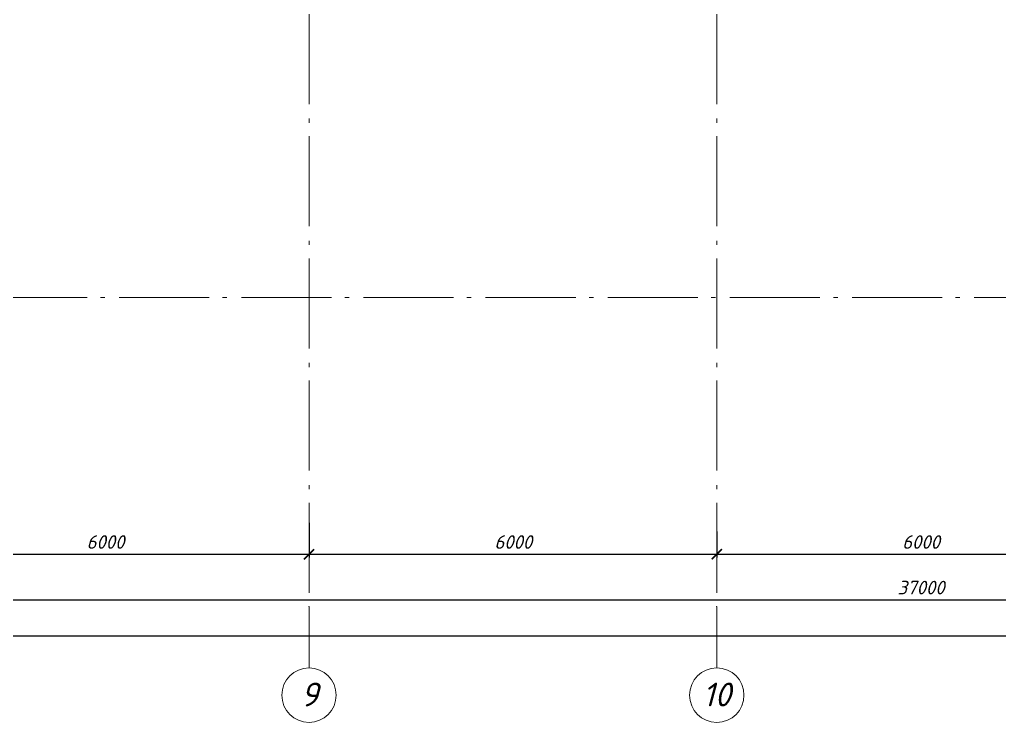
# Model space of a CAD drawing. Header units: millimetres. Extents: x -238377 to -11282, y -123214 to -44846.
# Drawn here: x -178760 to -164343, y -85462 to -75124 of the extents above; entities that cross this region are included whole.
import ezdxf
from ezdxf.enums import TextEntityAlignment as Align

# ---------------------------------------------------------------- set-up
doc = ezdxf.new("R2010")
doc.units = ezdxf.units.MM
doc.header["$MEASUREMENT"] = 0
doc.linetypes.add('Double Dashed', pattern=[1797.222233, 1325, -211.666656, 63.333344, -197.222233])
doc.layers.get('0').update_dxf_attribs({"lineweight": 5})
doc.layers.add('оси', color=7, linetype='Continuous')
for name, color, linetype, lineweight in [('оси_Ном._пера__96', 7, 'Continuous', 5), ('оси_Ном._пера__97', 7, 'Continuous', 20), ('размеры', 7, 'Continuous', 5)]:
    doc.layers.add(name, color=color, linetype=linetype, lineweight=lineweight)
doc.styles.get("Standard").update_dxf_attribs({"font": 'isocpeui.ttf'})
doc.styles.add('СГЕНЕРИР_СТИЛЬ_3', font='gost_2_304-81_type.ttf')
doc.dimstyles.get("Standard").update_dxf_attribs({"dimtxt": 200, "dimasz": 150, "dimexe": 50, "dimexo": 50, "dimgap": 80, "dimtad": 1, "dimdec": 0, "dimzin": 0, "dimdsep": 46, "dimtxsty": 'Standard', "dimblk": 'ARCHTICK', "dimcen": 5, "dimdle": 50, "dimadec": 0, "dimazin": 0, "dimtfac": 1, "dimtdec": 0, "dimtofl": 0, "dimtmove": 1, "dimatfit": 3, "dimfxl": 1, "dimtolj": 1, "dimtzin": 0, "dimarcsym": 0})

# ---------------------------------------------------------------- blocks, each defined once
blk = doc.blocks.new('Стандартный маркер сетки_8')
at = {"layer": 'оси_Ном._пера__96', "linetype": 'Double Dashed'}
for p, q in [((900, 0), (0, 0)), ((900, 0), (20403, 0)), ((20403, 0), (21303, 0))]:
    blk.add_line(p, q, dxfattribs=at)
blk.add_point((20403, 0), dxfattribs=at)
blk.add_point((20403, 0), dxfattribs=at)
at = {"layer": 'оси_Ном._пера__97', "linetype": 'Continuous'}
blk.add_circle((21703, 0), 400, dxfattribs=at)
at = {"layer": 'оси_Ном._пера__96', "style": 'СГЕНЕРИР_СТИЛЬ_3'}
blk.add_attdef('AC_MarkerText_1', text='', height=350, rotation=90, dxfattribs=at).set_placement((21973, -122), align=Align.BOTTOM_LEFT)
blk = doc.blocks.new('Стандартный маркер сетки_9')
at = {"layer": 'оси_Ном._пера__96', "linetype": 'Double Dashed'}
for p, q in [((900, 0), (0, 0)), ((900, 0), (20403, 0)), ((20403, 0), (21303, 0))]:
    blk.add_line(p, q, dxfattribs=at)
blk.add_point((20403, 0), dxfattribs=at)
blk.add_point((20403, 0), dxfattribs=at)
at = {"layer": 'оси_Ном._пера__97', "linetype": 'Continuous'}
blk.add_circle((21703, 0), 400, dxfattribs=at)
at = {"layer": 'оси_Ном._пера__96', "style": 'СГЕНЕРИР_СТИЛЬ_3'}
blk.add_attdef('AC_MarkerText_1', text='', height=350, rotation=90, dxfattribs=at).set_placement((21973, -209), align=Align.BOTTOM_LEFT)
blk = doc.blocks.new('_ArchTick')
at = {"color": 0, "linetype": 'ByBlock', "const_width": 0.15}
blk.add_lwpolyline([(-0.5, -0.5), (0.5, 0.5)], dxfattribs=at)
blk = doc.blocks.new('*D24')
at = {"layer": 'Defpoints', "color": 0, "transparency": 16777216}
for p in [(-214651, -83762), (-147001, -83944), (-147001, -84189)]:
    blk.add_point(p, dxfattribs=at)
at = {"layer": 'размеры', "color": 0, "lineweight": -2, "transparency": 16777216}
for p, q in [((-214651, -83812), (-214651, -84239)), ((-147001, -83994), (-147001, -84239)), ((-214701, -84189), (-146951, -84189))]:
    blk.add_line(p, q, dxfattribs=at)
at = {"layer": 'размеры', "color": 0, "lineweight": -2, "transparency": 16777216, "xscale": 150, "yscale": 150, "zscale": 150, "rotation": 180}
blk.add_blockref('_ArchTick', (-214651, -84189), dxfattribs=at)
at = {"layer": 'размеры', "color": 0, "lineweight": -2, "transparency": 16777216, "xscale": 150, "yscale": 150, "zscale": 150}
blk.add_blockref('_ArchTick', (-147001, -84189), dxfattribs=at)
at = {"layer": 'размеры', "color": 0, "transparency": 16777216, "insert": (-180813, -84008), "char_height": 200, "attachment_point": 5}
blk.add_mtext('\\A1;67650', dxfattribs=at)
blk = doc.blocks.new('*D34')
at = {"layer": 'Defpoints', "color": 0, "transparency": 16777216}
for p in [(-180501, -82455), (-174501, -82529), (-174501, -82989)]:
    blk.add_point(p, dxfattribs=at)
at = {"layer": 'размеры', "color": 0, "lineweight": -2, "transparency": 16777216}
for p, q in [((-180501, -82505), (-180501, -83039)), ((-174501, -82579), (-174501, -83039)), ((-180551, -82989), (-174451, -82989))]:
    blk.add_line(p, q, dxfattribs=at)
at = {"layer": 'размеры', "color": 0, "lineweight": -2, "transparency": 16777216, "xscale": 150, "yscale": 150, "zscale": 150, "rotation": 180}
blk.add_blockref('_ArchTick', (-180501, -82989), dxfattribs=at)
at = {"layer": 'размеры', "color": 0, "lineweight": -2, "transparency": 16777216, "xscale": 150, "yscale": 150, "zscale": 150}
blk.add_blockref('_ArchTick', (-174501, -82989), dxfattribs=at)
at = {"layer": 'размеры', "color": 0, "transparency": 16777216, "insert": (-177496, -82809), "char_height": 200, "attachment_point": 5}
blk.add_mtext('\\A1;6000', dxfattribs=at)
blk = doc.blocks.new('*D35')
at = {"layer": 'Defpoints', "color": 0, "transparency": 16777216}
for p in [(-174501, -82479), (-168501, -82654), (-168501, -82989)]:
    blk.add_point(p, dxfattribs=at)
at = {"layer": 'размеры', "color": 0, "lineweight": -2, "transparency": 16777216}
for p, q in [((-174501, -82529), (-174501, -83039)), ((-168501, -82704), (-168501, -83039)), ((-174551, -82989), (-168451, -82989))]:
    blk.add_line(p, q, dxfattribs=at)
at = {"layer": 'размеры', "color": 0, "lineweight": -2, "transparency": 16777216, "xscale": 150, "yscale": 150, "zscale": 150, "rotation": 180}
blk.add_blockref('_ArchTick', (-174501, -82989), dxfattribs=at)
at = {"layer": 'размеры', "color": 0, "lineweight": -2, "transparency": 16777216, "xscale": 150, "yscale": 150, "zscale": 150}
blk.add_blockref('_ArchTick', (-168501, -82989), dxfattribs=at)
at = {"layer": 'размеры', "color": 0, "transparency": 16777216, "insert": (-171496, -82809), "char_height": 200, "attachment_point": 5}
blk.add_mtext('\\A1;6000', dxfattribs=at)
blk = doc.blocks.new('*D36')
at = {"layer": 'Defpoints', "color": 0, "transparency": 16777216}
for p in [(-168501, -82604), (-162501, -82753), (-162501, -82989)]:
    blk.add_point(p, dxfattribs=at)
at = {"layer": 'размеры', "color": 0, "lineweight": -2, "transparency": 16777216}
for p, q in [((-168501, -82654), (-168501, -83039)), ((-162501, -82803), (-162501, -83039)), ((-168551, -82989), (-162451, -82989))]:
    blk.add_line(p, q, dxfattribs=at)
at = {"layer": 'размеры', "color": 0, "lineweight": -2, "transparency": 16777216, "xscale": 150, "yscale": 150, "zscale": 150, "rotation": 180}
blk.add_blockref('_ArchTick', (-168501, -82989), dxfattribs=at)
at = {"layer": 'размеры', "color": 0, "lineweight": -2, "transparency": 16777216, "xscale": 150, "yscale": 150, "zscale": 150}
blk.add_blockref('_ArchTick', (-162501, -82989), dxfattribs=at)
at = {"layer": 'размеры', "color": 0, "transparency": 16777216, "insert": (-165496, -82809), "char_height": 200, "attachment_point": 5}
blk.add_mtext('\\A1;6000', dxfattribs=at)
blk = doc.blocks.new('*D72')
at = {"layer": 'Defpoints', "color": 0, "transparency": 16777216}
for p in [(-184001, -83275), (-147001, -83424), (-147001, -83661)]:
    blk.add_point(p, dxfattribs=at)
at = {"layer": 'размеры', "color": 0, "lineweight": -2, "transparency": 16777216}
for p, q in [((-184001, -83325), (-184001, -83711)), ((-147001, -83474), (-147001, -83711)), ((-184051, -83661), (-146951, -83661))]:
    blk.add_line(p, q, dxfattribs=at)
at = {"layer": 'размеры', "color": 0, "lineweight": -2, "transparency": 16777216, "xscale": 150, "yscale": 150, "zscale": 150, "rotation": 180}
blk.add_blockref('_ArchTick', (-184001, -83661), dxfattribs=at)
at = {"layer": 'размеры', "color": 0, "lineweight": -2, "transparency": 16777216, "xscale": 150, "yscale": 150, "zscale": 150}
blk.add_blockref('_ArchTick', (-147001, -83661), dxfattribs=at)
at = {"layer": 'размеры', "color": 0, "transparency": 16777216, "insert": (-165496, -83479), "char_height": 200, "attachment_point": 5}
blk.add_mtext('\\A1;37000', dxfattribs=at)

msp = doc.modelspace()

# ---------------------------------------------------------------- linework, layer by layer
at = {"layer": 'оси_Ном._пера__96', "linetype": 'Double Dashed', "lineweight": 5}
msp.add_line((-143619.1, -79210.4), (-216265.2, -79210.4), dxfattribs=at)

# ---------------------------------------------------------------- block references
at = {"layer": 'оси', "color": 251, "linetype": 'Continuous', "lineweight": 13}
ref = msp.add_blockref('Стандартный маркер сетки_8', (-174501.2, -63359), dxfattribs=dict(at, zscale=1000, rotation=270))
ref.add_attrib('AC_MarkerText_1', '9', dxfattribs={"color": 7, "linetype": 'Continuous', "lineweight": 13, "height": 350, "rotation": 360}).set_placement((-174623.4, -85332), align=Align.BOTTOM_LEFT)
ref = msp.add_blockref('Стандартный маркер сетки_9', (-168501.2, -63359), dxfattribs=dict(at, zscale=1000, rotation=270))
ref.add_attrib('AC_MarkerText_1', '10', dxfattribs={"color": 7, "linetype": 'Continuous', "lineweight": 13, "height": 350, "rotation": 360}).set_placement((-168709.9, -85332), align=Align.BOTTOM_LEFT)

# ---------------------------------------------------------------- dimensions: what is measured, and where the dimension line sits
at = {"layer": 'размеры'}
for base, p1, p2, picture, middle in [((-174501.2, -82989.2), (-180501.2, -82454.8), (-174501.2, -82529.2), '*D34', (-177496.4, -82989.2)), ((-168501.2, -82989.2), (-174501.2, -82479.2), (-168501.2, -82653.7), '*D35', (-171496.4, -82989.2)), ((-162501.2, -82989.2), (-168501.2, -82603.7), (-162501.2, -82752.8), '*D36', (-165496.4, -82989.2)), ((-147001.2, -83660.6), (-184001.2, -83275.1), (-147001.2, -83424.1), '*D72', (-165496.4, -83660.6)), ((-147001.2, -84189.2), (-214651.2, -83762.3), (-147001.2, -83943.5), '*D24', (-180813.2, -84189.2))]:
    dim = msp.add_linear_dim(base=base, p1=p1, p2=p2, dimstyle='Standard', dxfattribs=at)
    dim.commit()
    dim.dimension.update_dxf_attribs({"geometry": picture, "text_midpoint": middle, "dimtype": 160})

doc.saveas('drawing.dxf')
